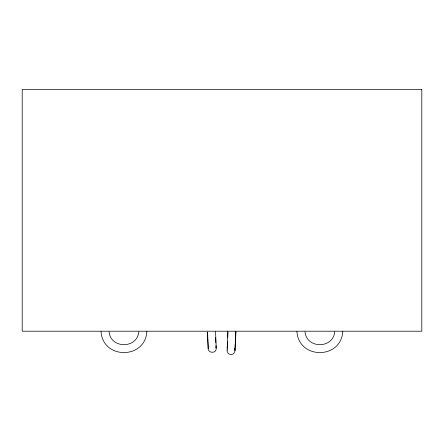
<?xml version="1.0" encoding="UTF-8"?>
<svg xmlns="http://www.w3.org/2000/svg" width="444" height="444" viewBox="0 0 444 444"><rect width="100%" height="100%" fill="white"/><g stroke="black" fill="none" stroke-linecap="round" stroke-linejoin="round"><path stroke-width="0.67" d="M227.8 331.202L227.139 351.215L228.088 353.213L228.882 353.935L230.847 354.606L232.861 354.14L233.716 353.507L234.837 351.615L236.003 331.668M235.753 331.618L235.009 350.521L234.576 348.412M227.994 332.517L227.761 337.418M227.544 341.847L227.206 348.24M227.1 349.794L227.073 350.111M146.886 331.329C145.382 359.562 102.697 359.673 101.027 331.457M342.79 331.329C341.292 359.562 298.601 359.673 296.931 331.457M208.303 347.402C206.743 353.269 216.861 354.301 216.178 347.935C216.05 342.507 215.767 337.085 215.545 331.662M138.822 331.785C137.263 348.906 110.756 348.973 109.091 331.868M334.726 331.785C333.166 348.906 306.66 348.973 304.995 331.868M215.973 346.969L216.156 348.057L215.995 345.61M215.834 342.64L215.584 337.656M207.348 332.129L208.208 348.473L207.592 332.079M421.8 89.394L22.2 89.394L22.2 331.207L421.8 331.207L421.8 89.394"/></g></svg>
